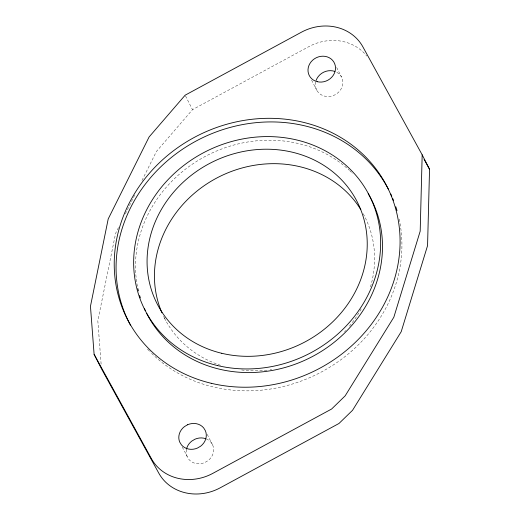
<?xml version="1.0" encoding="UTF-8"?>
<svg xmlns="http://www.w3.org/2000/svg" width="520" height="520" viewBox="0 0 520 520"><rect width="100%" height="100%" fill="white"/><g stroke="black" fill="none" stroke-linecap="round" stroke-linejoin="round"><path stroke-width="0.39" stroke-dasharray="2.6 1.95" d="M118.476 227.591L115.583 233.395L97.825 320.756L101.166 364.774M125.346 213.811L134.751 194.955M141.993 180.447L156.462 151.437L192.511 109.655L308.828 46.651A46.787 42.159 -27 0 1 366.776 56.069M182.286 447.115L188.799 459.335A14.034 12.649 -27 0 0 204.867 462.501L208.026 460.635A14.034 12.649 -27 0 0 212.758 445.198L211.036 442.377A14.034 12.649 -27 0 0 205.491 438.62M336.674 67.522L341.465 76.921M311.623 80.165L316.784 90.291M185.51 95.914L192.511 109.655M163.585 316.368L165.796 320.704M207.227 434.35L212.758 445.198M187.077 456.515A14.034 12.649 -27 0 1 186.322 449.937M363.246 213.759A112.281 101.173 -27 0 1 370.286 287.495M361.166 308.997A112.281 101.173 -27 0 1 349.388 326.242M345.69 330.519A112.281 101.173 -27 0 1 344.591 331.708M271.739 369.635A112.281 101.173 -27 0 1 270.133 369.85M266.916 370.214A112.281 101.173 -27 0 1 240.227 369.804M220.487 365.293A112.281 101.173 -27 0 1 163.605 316.446M336.765 72.273A14.034 12.649 -27 0 1 341.302 88.647A14.034 12.649 -27 0 1 324.025 95.992A14.034 12.649 -27 0 1 315.881 81.153M399.178 219.128A145.788 131.365 -27 0 1 321.074 372.164A145.788 131.365 -27 0 1 149.858 351.546M149.305 350.968A145.788 131.365 -27 0 1 146.575 348.023M137.404 286.286A125.97 113.51 -27 0 1 203.593 157.3A125.97 113.51 -27 0 1 348.991 169.982M349.57 170.514A125.97 113.51 -27 0 1 352.963 173.823"/><path stroke-width="0.78" d="M422.175 154.81L420.193 231.172L393.829 317.252L345.169 395.837L331.604 409.026L212.843 473.35A46.787 42.159 -27 0 1 151.411 458.673L94.101 354.315L90.46 306.293L108.212 218.933L149.091 136.975L185.139 95.192L301.457 32.188A46.787 42.159 -27 0 1 362.888 46.865L422.175 154.81L429.54 169.273L427.563 245.635L401.2 331.714L352.541 410.3L338.969 423.488L220.214 487.812A46.787 42.159 -27 0 1 158.782 473.135L101.472 368.778L94.101 354.315M424.079 159.328L429.54 169.273M161.935 312.793A112.281 101.173 -27 0 1 217.783 177.495A112.281 101.173 -27 0 1 360.828 209.625M316.089 80.49A14.034 12.649 -27 0 1 334.88 71.435M186.453 449.267A14.034 12.649 -27 0 1 191.808 441.077L194.968 439.212A14.034 12.649 -27 0 1 205.491 438.62M390.767 194.058A145.788 131.365 -27 0 1 391.762 196.248M392.71 198.464A145.788 131.365 -27 0 1 393.614 200.701M395.804 206.758A145.788 131.365 -27 0 1 397 210.6M130.435 325.117A145.788 131.365 -27 0 1 196.138 141.024A145.788 131.365 -27 0 1 387.173 186.959M387.556 187.649A145.788 131.365 -27 0 1 388.661 189.755M368.173 193.629A125.97 113.51 -27 0 1 313.638 355.882A125.97 113.51 -27 0 1 146.751 313.56M145.34 310.681A125.97 113.51 -27 0 1 144.339 308.483M140.341 297.901A125.97 113.51 -27 0 1 139.64 295.588M138.405 290.921A125.97 113.51 -27 0 1 137.872 288.581M187.597 424.749L184.444 426.615A14.034 12.649 -27 0 0 179.712 442.052L181.428 444.873A14.034 12.649 -27 0 0 197.503 448.038L200.655 446.179A14.034 12.649 -27 0 0 205.387 430.736L203.671 427.915A14.034 12.649 -27 0 0 187.597 424.749M221.786 353.294A112.281 101.173 -27 0 0 365.118 224.075A112.281 101.173 -27 0 0 184.555 180.941A112.281 101.173 -27 0 0 221.786 353.294M317.337 81.712A14.034 12.649 -27 0 0 335.25 65.559A14.034 12.649 -27 0 0 312.676 60.164A14.034 12.649 -27 0 0 317.337 81.712M211.231 383.286A145.788 131.365 -27 0 0 397.332 215.508A145.788 131.365 -27 0 0 162.89 159.51A145.788 131.365 -27 0 0 211.231 383.286M217.477 365.547A125.97 113.51 -27 0 0 378.274 220.578A125.97 113.51 -27 0 0 175.702 172.185A125.97 113.51 -27 0 0 217.477 365.547"/></g></svg>
